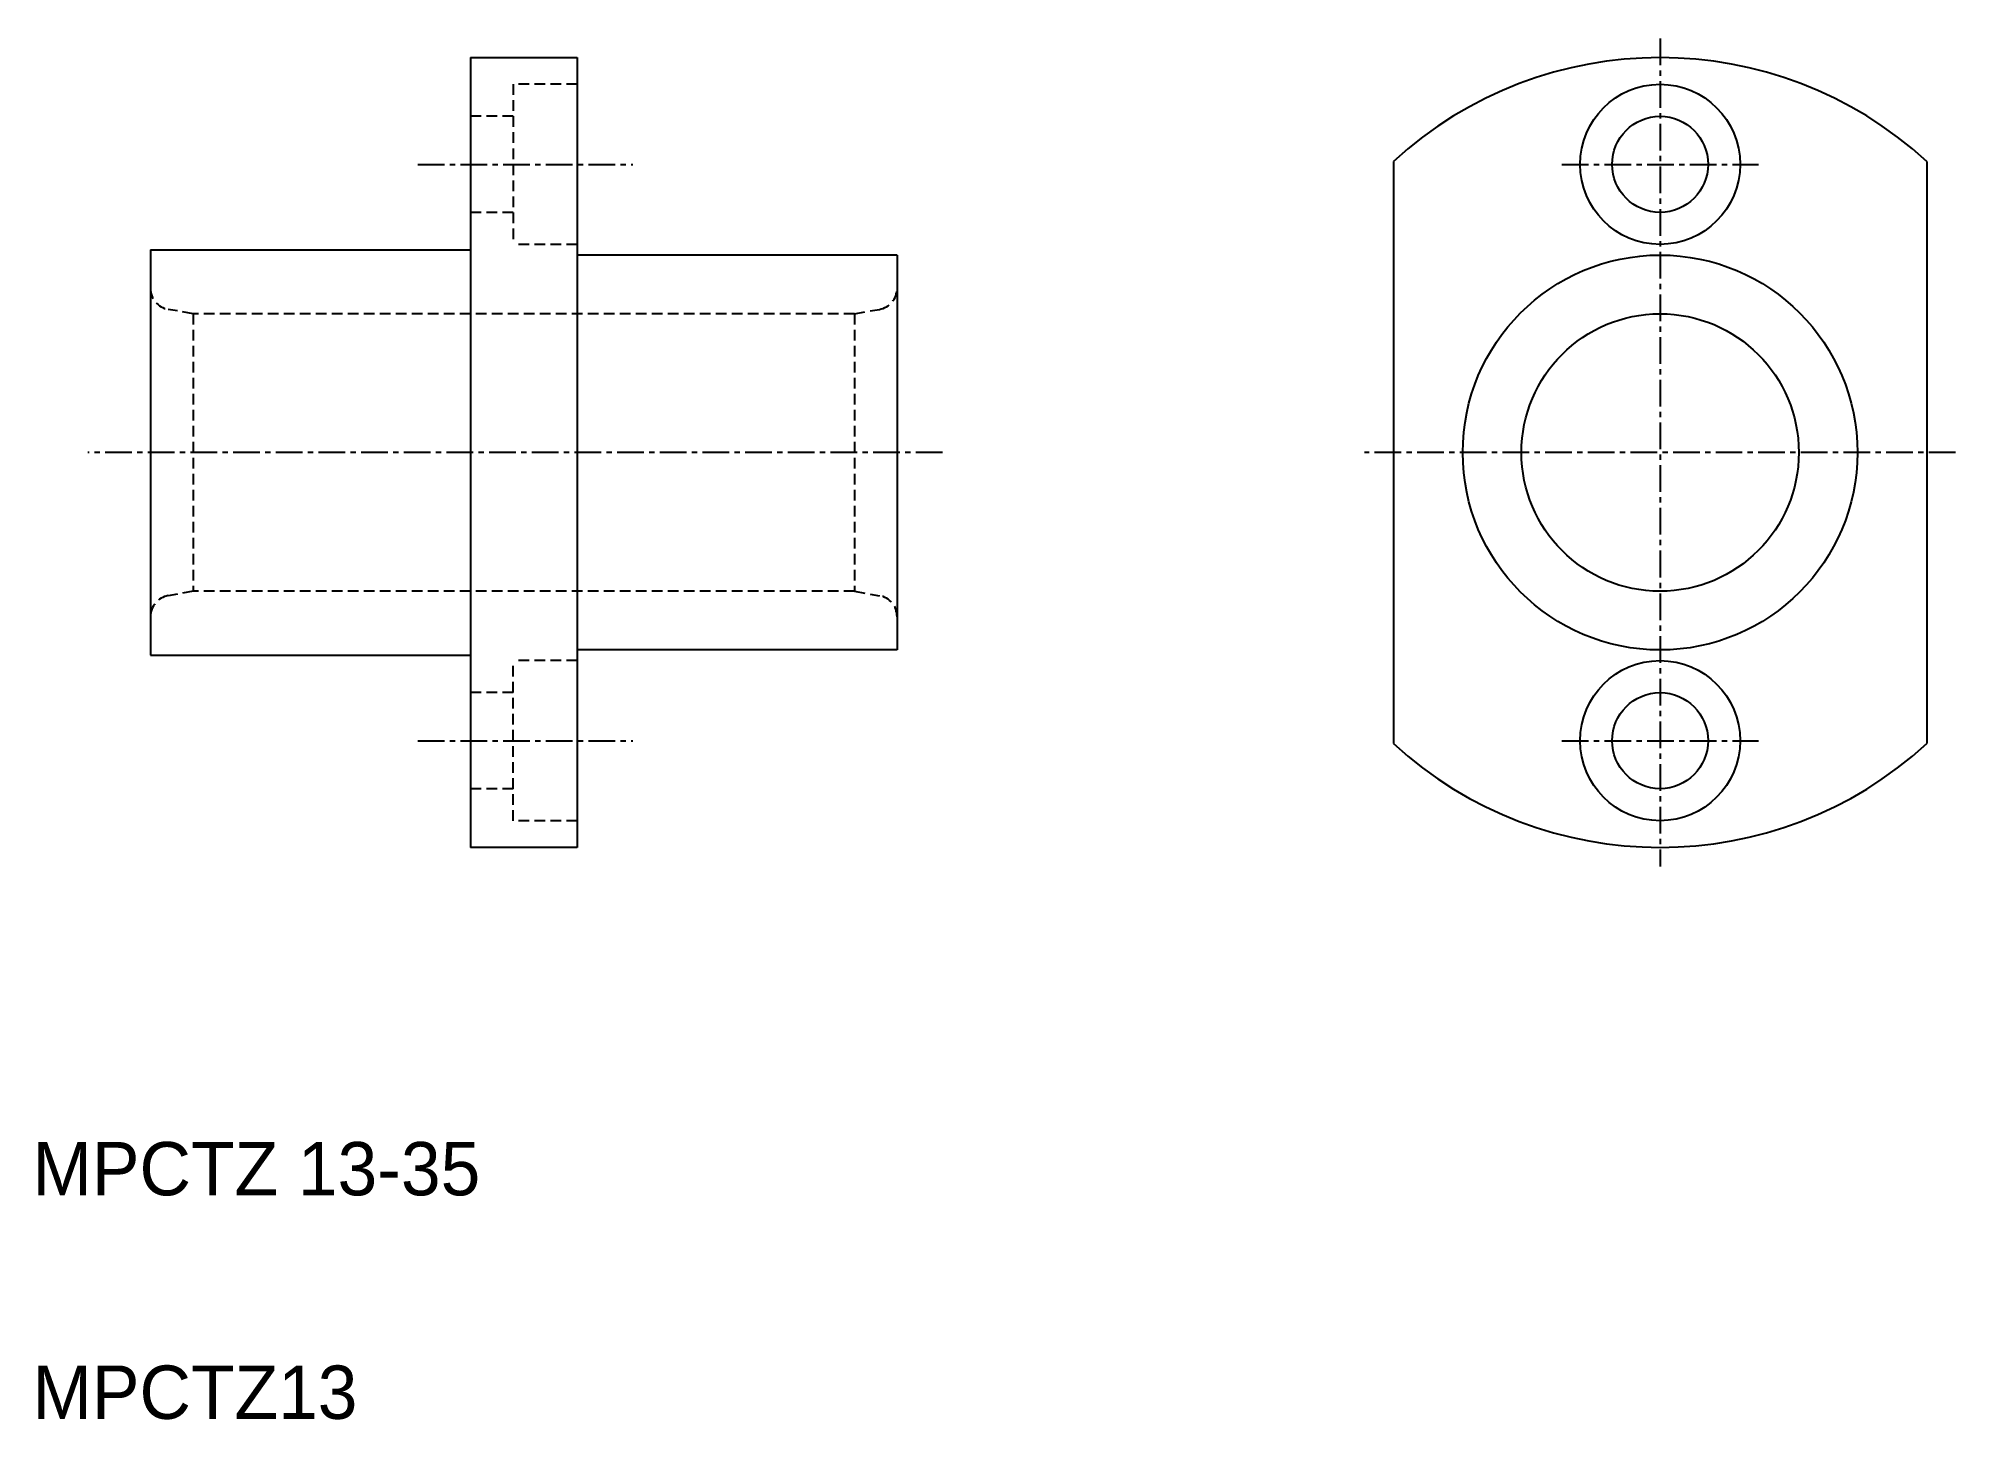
# Model space of a CAD drawing. Extents: x 37.8 to 127.7, y 45.8 to 110.5.
import ezdxf

# ---------------------------------------------------------------- set-up
doc = ezdxf.new("R2010")
doc.units = 0
doc.linetypes.add('CENTER', pattern=[2, 1.25, -0.25, 0.25, -0.25])
doc.linetypes.add('DASHED', pattern=[0.75, 0.5, -0.25])
doc.layers.get('0').update_dxf_attribs({"linetype": 'CONTINUOUS'})
doc.layers.add('CENTER', color=1, linetype='CENTER')

msp = doc.modelspace()

# ---------------------------------------------------------------- linework, layer by layer
at = {"color": 7, "linetype": 'CONTINUOUS'}
for p, q in [((58.032, 109.644), (58.032, 72.644)), ((58.032, 109.644), (63.032, 109.644)), ((63.032, 109.644), (63.032, 72.644)), ((101.301, 104.782), (101.301, 77.506)), ((126.301, 104.782), (126.301, 77.506)), ((43.032, 100.644), (58.032, 100.644)), ((43.032, 100.644), (43.032, 81.644)), ((78.032, 100.394), (63.032, 100.394)), ((78.032, 100.394), (78.032, 81.894)), ((78.032, 81.894), (63.032, 81.894)), ((43.032, 81.644), (58.032, 81.644)), ((63.032, 72.644), (58.032, 72.644))]:
    msp.add_line(p, q, dxfattribs=at)
at = {"color": 3, "linetype": 'DASHED'}
for p, q in [((60.032, 108.394), (60.032, 100.894)), ((63.032, 108.394), (60.032, 108.394)), ((60.032, 106.894), (58.032, 106.894)), ((60.032, 102.394), (58.032, 102.394)), ((63.032, 100.894), (60.032, 100.894)), ((45.032, 97.644), (43.858, 97.851)), ((76.032, 97.644), (45.032, 97.644)), ((45.032, 97.644), (45.032, 84.644)), ((76.032, 97.644), (77.205, 97.851)), ((76.032, 97.644), (76.032, 84.644)), ((45.032, 84.644), (43.858, 84.437)), ((76.032, 84.644), (45.032, 84.644)), ((76.032, 84.644), (77.205, 84.437)), ((63.032, 81.394), (60.032, 81.394)), ((60.032, 73.894), (60.032, 81.394)), ((60.032, 79.894), (58.032, 79.894)), ((60.032, 75.394), (58.032, 75.394)), ((63.032, 73.894), (60.032, 73.894))]:
    msp.add_line(p, q, dxfattribs=at)
at = {"color": 7, "linetype": 'CONTINUOUS'}
for centre, radius in [((113.801, 104.644), 3.75), ((113.801, 104.644), 2.25), ((113.801, 91.144), 9.25), ((113.801, 91.144), 6.5), ((113.801, 77.644), 3.75), ((113.801, 77.644), 2.25)]:
    msp.add_circle(centre, radius, dxfattribs=at)
for start, end in [(47.49336, 132.50664), (227.49336, 312.50664)]:
    msp.add_arc((113.801, 91.144), 18.5, start, end, dxfattribs=at)
at = {"color": 3, "linetype": 'DASHED'}
for centre, start, end in [((44.032, 98.836), 180, 260), ((77.032, 98.836), 280, 0), ((44.032, 83.453), 100, 180), ((77.032, 83.453), 0, 80)]:
    msp.add_arc(centre, 1, start, end, dxfattribs=at)
at = {"layer": 'CENTER', "color": 1, "linetype": 'CENTER'}
for p, q in [((113.801, 110.546), (113.801, 71.743)), ((55.56, 104.644), (65.647, 104.644)), ((109.193, 104.644), (118.408, 104.644)), ((80.164, 91.144), (40.091, 91.144)), ((127.656, 91.144), (99.945, 91.144)), ((55.56, 77.644), (65.647, 77.644)), ((109.193, 77.644), (118.408, 77.644))]:
    msp.add_line(p, q, dxfattribs=at)

# ---------------------------------------------------------------- texts
at = {"color": 7, "linetype": 'CONTINUOUS'}
for s, p in [('MPCTZ 13-35', (37.502, 56.343)), ('MPCTZ13', (37.502, 45.871))]:
    msp.add_text(s, height=2.5, dxfattribs=at).set_placement(p)

doc.saveas('drawing.dxf')
